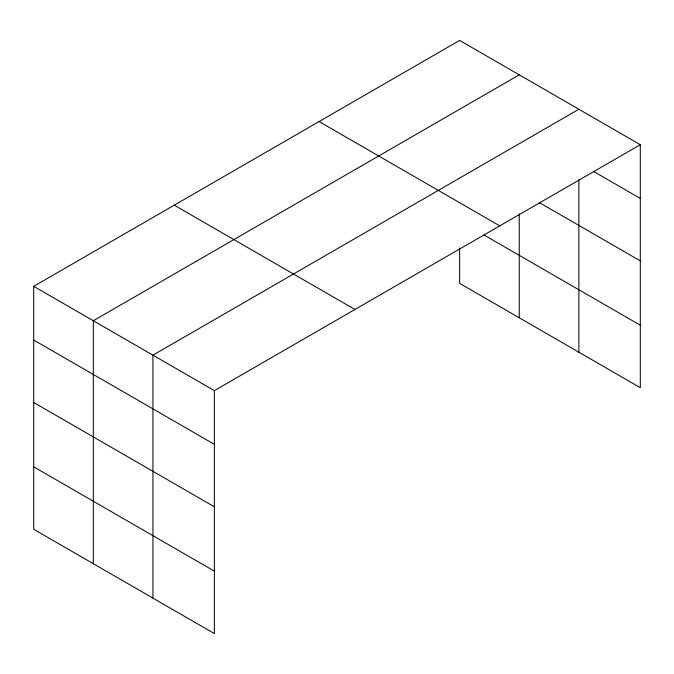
<?xml version="1.0" encoding="UTF-8"?>
<svg xmlns="http://www.w3.org/2000/svg" width="674" height="674" viewBox="0 0 674 674"><rect width="100%" height="100%" fill="white"/><g stroke="black" fill="none" stroke-linecap="round" stroke-linejoin="round"><path stroke-width="1.01" d="M640.3 144.716L459.634 40.415L33.7 286.324L33.7 529.284L214.366 633.585L214.366 390.634L640.3 144.716L640.3 387.676L459.634 283.366L459.634 247.981M519.258 74.831L93.315 320.748L93.315 563.7M578.873 109.255L152.939 355.164L152.939 598.124M593.331 171.306L640.3 198.426M539.133 202.47L640.3 260.88M319.08 121.564L499.737 225.866M484.025 234.999L640.3 325.222M174.263 205.174L354.92 309.476M33.7 286.324L214.366 390.634M33.7 340.033L214.366 444.343M33.7 402.488L214.366 506.789M33.7 466.829L214.366 571.139M578.873 179.621L578.873 352.207M519.258 213.827L519.258 317.791"/></g></svg>
